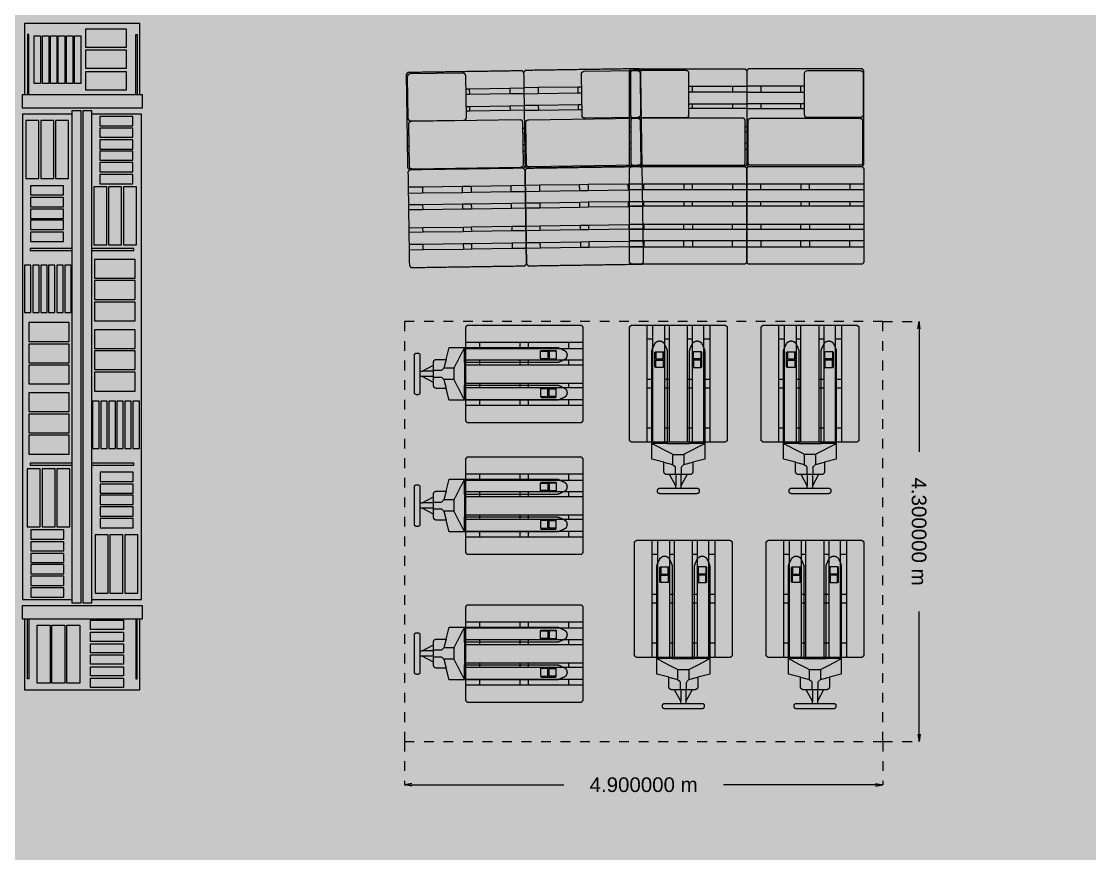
# Model space of a CAD drawing. Header units: metres. Extents: x -17 to 580, y -130 to 19.
# Drawn here: x 86.06 to 97.01, y -48.22 to -39.7 of the extents above; entities that cross this region are included whole.
import ezdxf

# ---------------------------------------------------------------- set-up
doc = ezdxf.new("R2010")
doc.units = ezdxf.units.M
for name, pattern in [('Dash Line', [0.0009525, 0.000635, -0.0003175]), ('Default Dimension_ExtLine', [0.0025, 0, -0.0025]), ('Style Black Lines_4', [0]), ('Style Border  Fill_1', [0]), ('Style Grey Lines_2', [0])]:
    doc.linetypes.add(name, pattern=pattern)
for name, color, linetype, true_color in [('Annotations', 7, 'Continuous', 0x7a8bf7), ('Furniture', 7, 'Continuous', 0x7a8bf7), ('Imported blocks', 7, 'Continuous', 0x7a8bf7), ('Zones', 7, 'Continuous', 0x7a8bf7)]:
    doc.layers.add(name, color=color, linetype=linetype, true_color=true_color)
doc.styles.add('Default Dimension', font='', dxfattribs={"height": 0.15})
doc.styles.get('Default Dimension').set_extended_font_data('arial')
doc.dimstyles.new('Default Dimension', dxfattribs={"dimtxt": 0.15, "dimasz": 0.075, "dimexe": 0, "dimexo": 0, "dimgap": 0.125, "dimtad": 0, "dimtih": 1, "dimtoh": 1, "dimdec": 6, "dimrnd": 1e-06, "dimzin": 0, "dimdsep": 46, "dimtxsty": 'Default Dimension', "dimblk": 'OPEN', "dimcen": 0.09, "dimadec": 0, "dimazin": 0, "dimtfac": 1, "dimtdec": 4, "dimtix": 1, "dimtofl": 0, "dimtmove": 2, "dimatfit": 3, "dimfxl": 1, "dimtolj": 1, "dimtzin": 0, "dimlwd": 5, "dimlwe": 5, "dimarcsym": 0})

# ---------------------------------------------------------------- blocks, each defined once
blk = doc.blocks.new('Pallets with goods')
at = {"layer": 'Imported blocks', "transparency": 33554483}
h = blk.add_hatch(color=256, dxfattribs=at)
edge = h.paths.add_edge_path(flags=0)
edge.add_spline(control_points=[(0.07, 0.191), (0.07, 0.67), (0.07, 1.149)], knot_values=[0, 0, 0, 1, 1, 1], degree=2, periodic=0)
edge.add_spline(control_points=[(0.07, 1.149), (0.078, 1.16), (0.087, 1.17)], knot_values=[0, 0, 0, 1, 1, 1], degree=2, periodic=0)
edge.add_spline(control_points=[(0.087, 1.17), (0.67, 1.17), (1.253, 1.17)], knot_values=[0, 0, 0, 1, 1, 1], degree=2, periodic=0)
edge.add_spline(control_points=[(1.253, 1.17), (1.262, 1.16), (1.27, 1.149)], knot_values=[0, 0, 0, 1, 1, 1], degree=2, periodic=0)
edge.add_spline(control_points=[(1.27, 1.149), (1.27, 0.67), (1.27, 0.191)], knot_values=[0, 0, 0, 1, 1, 1], degree=2, periodic=0)
edge.add_spline(control_points=[(1.27, 0.191), (1.262, 0.18), (1.253, 0.17)], knot_values=[0, 0, 0, 1, 1, 1], degree=2, periodic=0)
edge.add_spline(control_points=[(1.253, 0.17), (0.67, 0.17), (0.087, 0.17)], knot_values=[0, 0, 0, 1, 1, 1], degree=2, periodic=0)
edge.add_spline(control_points=[(0.087, 0.17), (0.078, 0.18), (0.07, 0.191)], knot_values=[0, 0, 0, 1, 1, 1], degree=2, periodic=0)
for points in [[(0.714, 0.932), (0.714, 0.992), (1.125, 0.992), (1.125, 0.932), (0.714, 0.932)], [(0.714, 0.811), (1.125, 0.811), (1.125, 0.763), (0.714, 0.763), (0.714, 0.811)]]:
    blk.add_hatch(color=256, dxfattribs=at).paths.add_polyline_path(points, flags=0)
at = {"layer": 'Imported blocks', "linetype": 'Style Black Lines_4'}
for points in [[(0.108, 1.153, 0.414214), (0.078, 1.123)], [(0.678, 1.123, 0.414214), (0.648, 1.153)], [(0.078, 0.701, 0.414214), (0.108, 0.671)], [(0.648, 0.671, 0.414214), (0.678, 0.701)]]:
    blk.add_lwpolyline(points, format="xyb", dxfattribs=at)
for points in [[(0.078, 1.123), (0.078, 0.701)], [(0.648, 1.153), (0.108, 1.153)], [(0.678, 0.701), (0.678, 1.123)], [(0.07, 0.992), (0.078, 0.992)], [(0.678, 0.992), (0.714, 0.992)], [(1.125, 0.992), (1.27, 0.992)], [(0.078, 0.932), (0.07, 0.932)], [(0.714, 0.932), (0.678, 0.932)], [(1.27, 0.932), (1.125, 0.932)], [(0.07, 0.811), (0.078, 0.811)], [(0.678, 0.811), (0.714, 0.811)], [(1.125, 0.811), (1.27, 0.811)], [(0.078, 0.763), (0.07, 0.763)], [(0.108, 0.671), (0.648, 0.671)], [(1.225, 0.664), (0.113, 0.664)], [(0.714, 0.763), (0.678, 0.763)], [(1.27, 0.763), (1.125, 0.763)], [(0.083, 0.577), (0.07, 0.577)], [(0.083, 0.634), (0.083, 0.212)], [(1.255, 0.212), (1.255, 0.634)], [(1.27, 0.577), (1.255, 0.577)], [(0.07, 0.529), (0.083, 0.529)], [(1.255, 0.529), (1.27, 0.529)], [(0.083, 0.408), (0.07, 0.408)], [(0.07, 0.348), (0.083, 0.348)], [(1.27, 0.408), (1.255, 0.408)], [(1.255, 0.348), (1.27, 0.348)], [(0.113, 0.182), (1.225, 0.182)]]:
    blk.add_lwpolyline(points, dxfattribs=at)
at = {"layer": 'Imported blocks', "linetype": 'Style Border  Fill_1'}
for points in [[(0.714, 0.932), (0.714, 0.992), (1.125, 0.992), (1.125, 0.932), (0.714, 0.932)], [(0.714, 0.811), (1.125, 0.811), (1.125, 0.763), (0.714, 0.763), (0.714, 0.811)]]:
    blk.add_lwpolyline(points, close=True, dxfattribs=at)
at = {"layer": 'Imported blocks'}
for points in [[(0.07, 1.149), (0.078, 1.16), (0.087, 1.17)], [(0.07, 0.191), (0.07, 0.67), (0.07, 1.149)], [(0.087, 1.17), (0.67, 1.17), (1.253, 1.17)], [(1.253, 1.17), (1.262, 1.16), (1.27, 1.149)], [(1.27, 1.149), (1.27, 0.67), (1.27, 0.191)], [(0.113, 0.664), (0.083, 0.664), (0.083, 0.634)], [(1.255, 0.634), (1.255, 0.664), (1.225, 0.664)], [(0.087, 0.17), (0.078, 0.18), (0.07, 0.191)], [(0.083, 0.212), (0.083, 0.182), (0.113, 0.182)], [(1.253, 0.17), (0.67, 0.17), (0.087, 0.17)], [(1.225, 0.182), (1.255, 0.182), (1.255, 0.212)], [(1.27, 0.191), (1.262, 0.18), (1.253, 0.17)]]:
    blk.add_open_spline(points, degree=2, dxfattribs=at)
blk = doc.blocks.new('Hydraulic pallet truck')
at = {"layer": 'Imported blocks', "transparency": 33554483}
h = blk.add_hatch(color=256, dxfattribs=at)
edge = h.paths.add_edge_path(flags=0)
edge.add_line((0.384, 0.867), (1.332, 0.867))
edge.add_line((1.332, 0.867), (1.332, 1.098))
edge.add_line((1.332, 1.098), (0.384, 1.098))
edge.add_spline(control_points=[(0.384, 1.098), (0.375, 1.098), (0.366, 1.101)], knot_values=[0, 0, 0, 1, 1, 1], degree=2, periodic=0)
edge.add_spline(control_points=[(0.366, 1.101), (0.339, 1.114), (0.312, 1.126)], knot_values=[0, 0, 0, 1, 1, 1], degree=2, periodic=0)
edge.add_spline(control_points=[(0.312, 1.126), (0.3, 1.131), (0.293, 1.142)], knot_values=[0, 0, 0, 1, 1, 1], degree=2, periodic=0)
edge.add_spline(control_points=[(0.293, 1.142), (0.272, 1.175), (0.293, 1.208)], knot_values=[0, 0, 0, 1, 1, 1], degree=2, periodic=0)
edge.add_spline(control_points=[(0.293, 1.208), (0.3, 1.219), (0.312, 1.224)], knot_values=[0, 0, 0, 1, 1, 1], degree=2, periodic=0)
edge.add_spline(control_points=[(0.312, 1.224), (0.339, 1.236), (0.366, 1.248)], knot_values=[0, 0, 0, 1, 1, 1], degree=2, periodic=0)
edge.add_spline(control_points=[(0.366, 1.248), (0.375, 1.252), (0.384, 1.252)], knot_values=[0, 0, 0, 1, 1, 1], degree=2, periodic=0)
edge.add_line((0.384, 1.252), (1.491, 1.252))
edge.add_line((1.491, 1.252), (1.522, 1.131))
edge.add_line((1.522, 1.131), (1.614, 1.131))
edge.add_spline(control_points=[(1.614, 1.131), (1.651, 1.131), (1.651, 1.094)], knot_values=[0, 0, 0, 1, 1, 1], degree=2, periodic=0)
edge.add_line((1.651, 1.094), (1.651, 1.071))
edge.add_line((1.651, 1.071), (1.767, 1.009))
edge.add_line((1.767, 1.009), (1.79, 1.009))
edge.add_line((1.79, 1.009), (1.79, 1.171))
edge.add_spline(control_points=[(1.79, 1.171), (1.79, 1.196), (1.815, 1.196)], knot_values=[0, 0, 0, 1, 1, 1], degree=2, periodic=0)
edge.add_spline(control_points=[(1.815, 1.196), (1.846, 1.196), (1.846, 1.171)], knot_values=[0, 0, 0, 1, 1, 1], degree=2, periodic=0)
edge.add_spline(control_points=[(1.846, 1.171), (1.846, 0.982), (1.846, 0.794)], knot_values=[0, 0, 0, 1, 1, 1], degree=2, periodic=0)
edge.add_spline(control_points=[(1.846, 0.794), (1.846, 0.769), (1.82, 0.769)], knot_values=[0, 0, 0, 1, 1, 1], degree=2, periodic=0)
edge.add_spline(control_points=[(1.82, 0.769), (1.818, 0.769), (1.815, 0.769)], knot_values=[0, 0, 0, 1, 1, 1], degree=2, periodic=0)
edge.add_spline(control_points=[(1.815, 0.769), (1.79, 0.769), (1.79, 0.794)], knot_values=[0, 0, 0, 1, 1, 1], degree=2, periodic=0)
edge.add_line((1.79, 0.794), (1.79, 0.955))
edge.add_line((1.79, 0.955), (1.767, 0.955))
edge.add_line((1.767, 0.955), (1.651, 0.893))
edge.add_line((1.651, 0.893), (1.651, 0.87))
edge.add_spline(control_points=[(1.651, 0.87), (1.651, 0.834), (1.614, 0.834)], knot_values=[0, 0, 0, 1, 1, 1], degree=2, periodic=0)
edge.add_line((1.614, 0.834), (1.522, 0.834))
edge.add_line((1.522, 0.834), (1.491, 0.712))
edge.add_line((1.491, 0.712), (0.384, 0.712))
edge.add_spline(control_points=[(0.384, 0.712), (0.375, 0.712), (0.366, 0.716)], knot_values=[0, 0, 0, 1, 1, 1], degree=2, periodic=0)
edge.add_spline(control_points=[(0.366, 0.716), (0.339, 0.728), (0.312, 0.741)], knot_values=[0, 0, 0, 1, 1, 1], degree=2, periodic=0)
edge.add_spline(control_points=[(0.312, 0.741), (0.3, 0.746), (0.293, 0.757)], knot_values=[0, 0, 0, 1, 1, 1], degree=2, periodic=0)
edge.add_spline(control_points=[(0.293, 0.757), (0.272, 0.79), (0.293, 0.823)], knot_values=[0, 0, 0, 1, 1, 1], degree=2, periodic=0)
edge.add_spline(control_points=[(0.293, 0.823), (0.3, 0.833), (0.312, 0.839)], knot_values=[0, 0, 0, 1, 1, 1], degree=2, periodic=0)
edge.add_spline(control_points=[(0.312, 0.839), (0.339, 0.851), (0.366, 0.863)], knot_values=[0, 0, 0, 1, 1, 1], degree=2, periodic=0)
edge.add_spline(control_points=[(0.366, 0.863), (0.375, 0.867), (0.384, 0.867)], knot_values=[0, 0, 0, 1, 1, 1], degree=2, periodic=0)
h = blk.add_hatch(color=256, dxfattribs=at)
edge = h.paths.add_edge_path(flags=0)
edge.add_spline(control_points=[(1.815, 1.196), (1.818, 1.196), (1.82, 1.196)], knot_values=[0, 0, 0, 1, 1, 1], degree=2, periodic=0)
edge.add_line((1.82, 1.196), (1.815, 1.196))
at = {"layer": 'Imported blocks', "linetype": 'Style Grey Lines_2'}
for points in [[(0.12, 1.305), (1.32, 1.305)], [(1.32, 1.245), (0.12, 1.245)], [(0.265, 1.305), (0.265, 1.245)], [(0.676, 1.305), (0.676, 1.245)], [(0.764, 1.305), (0.764, 1.245)], [(1.175, 1.305), (1.175, 1.245)], [(0.12, 1.124), (1.32, 1.124)], [(0.265, 1.124), (0.265, 1.076)], [(0.676, 1.124), (0.676, 1.076)], [(0.764, 1.124), (0.764, 1.076)], [(1.175, 1.124), (1.175, 1.076)], [(1.32, 1.076), (0.12, 1.076)], [(1.32, 0.89), (0.12, 0.89)], [(0.265, 0.89), (0.265, 0.842)], [(0.676, 0.89), (0.676, 0.842)], [(0.764, 0.89), (0.764, 0.842)], [(1.175, 0.89), (1.175, 0.842)], [(0.12, 0.842), (1.32, 0.842)], [(1.32, 0.721), (0.12, 0.721)], [(0.12, 0.661), (1.32, 0.661)], [(0.265, 0.721), (0.265, 0.661)], [(0.676, 0.721), (0.676, 0.661)], [(0.764, 0.721), (0.764, 0.661)], [(1.175, 0.721), (1.175, 0.661)]]:
    blk.add_lwpolyline(points, dxfattribs=at)
at = {"layer": 'Imported blocks', "linetype": 'Style Border  Fill_1'}
for points in [[(0.384, 1.252), (1.491, 1.252), (1.522, 1.131), (1.614, 1.131)], [(0.384, 0.867), (1.332, 0.867), (1.332, 1.098), (0.384, 1.098)], [(1.651, 1.094), (1.651, 1.071), (1.767, 1.009), (1.79, 1.009), (1.79, 1.171)], [(1.79, 0.794), (1.79, 0.955), (1.767, 0.955), (1.651, 0.893), (1.651, 0.87)], [(1.614, 0.834), (1.522, 0.834), (1.491, 0.712), (0.384, 0.712)]]:
    blk.add_lwpolyline(points, dxfattribs=at)
at = {"layer": 'Imported blocks', "linetype": 'Style Black Lines_4'}
blk.add_lwpolyline([(0.393, 1.136, 0.414214), (0.402, 1.127), (0.544, 1.127, 0.414214), (0.553, 1.136), (0.553, 1.214, 0.414214), (0.544, 1.223), (0.402, 1.223, 0.414214), (0.393, 1.214), (0.393, 1.136)], format="xyb", close=True, dxfattribs=at)
for points in [[(0.418, 1.223), (0.418, 1.214)], [(0.439, 1.223), (0.439, 1.214)], [(0.507, 1.223), (0.507, 1.214)], [(0.527, 1.223), (0.527, 1.214)], [(0.418, 1.136), (0.418, 1.127)], [(0.439, 1.136), (0.439, 1.127)], [(0.507, 1.136), (0.507, 1.127)], [(0.527, 1.136), (0.527, 1.127)], [(1.564, 1.02), (1.546, 1.04), (1.522, 1.131)], [(1.443, 1.04), (1.546, 1.04)], [(1.651, 1.015), (1.575, 1.015)], [(1.651, 1.009), (1.767, 1.009)], [(1.443, 0.924), (1.546, 0.924)], [(1.522, 0.834), (1.546, 0.924), (1.564, 0.945)], [(1.575, 0.949), (1.651, 0.949)], [(1.651, 0.955), (1.767, 0.955)], [(0.393, 0.751), (0.393, 0.828)], [(0.402, 0.837), (0.544, 0.837)], [(0.418, 0.828), (0.418, 0.837)], [(0.439, 0.828), (0.439, 0.837)], [(0.507, 0.828), (0.507, 0.837)], [(0.527, 0.828), (0.527, 0.837)], [(0.553, 0.828), (0.553, 0.751)], [(0.544, 0.742), (0.402, 0.742)], [(0.418, 0.742), (0.418, 0.751)], [(0.439, 0.742), (0.439, 0.751)], [(0.507, 0.742), (0.507, 0.751)], [(0.527, 0.742), (0.527, 0.751)]]:
    blk.add_lwpolyline(points, dxfattribs=at)
for points in [[(1.575, 1.015, -0.209571), (1.564, 1.02)], [(1.564, 0.945, -0.209571), (1.575, 0.949)], [(0.393, 0.828, -0.414214), (0.402, 0.837)], [(0.544, 0.837, -0.414214), (0.553, 0.828)], [(0.402, 0.742, -0.414214), (0.393, 0.751)], [(0.553, 0.751, -0.414214), (0.544, 0.742)]]:
    blk.add_lwpolyline(points, format="xyb", dxfattribs=at)
at = {"layer": 'Imported blocks'}
for points in [[(0.12, 1.462), (0.128, 1.473), (0.137, 1.483)], [(0.12, 0.503), (0.12, 0.983), (0.12, 1.462)], [(0.137, 1.483), (0.72, 1.483), (1.303, 1.483)], [(1.303, 1.483), (1.312, 1.473), (1.32, 1.462)], [(1.32, 1.462), (1.32, 0.983), (1.32, 0.503)], [(0.293, 1.142), (0.272, 1.175), (0.293, 1.208)], [(0.293, 1.208), (0.3, 1.219), (0.312, 1.224)], [(0.312, 1.224), (0.339, 1.236), (0.366, 1.248)], [(0.366, 1.248), (0.375, 1.252), (0.384, 1.252)], [(0.393, 1.214), (0.43, 1.214), (0.466, 1.214)], [(0.466, 1.214), (0.467, 1.214), (0.467, 1.212)], [(0.467, 1.212), (0.467, 1.175), (0.467, 1.138)], [(0.48, 1.214), (0.479, 1.214), (0.479, 1.212)], [(0.479, 1.212), (0.479, 1.175), (0.479, 1.138)], [(0.553, 1.214), (0.516, 1.214), (0.48, 1.214)], [(1.443, 1.04), (1.387, 1.146), (1.332, 1.252)], [(1.332, 1.252), (1.332, 1.175), (1.332, 1.098)], [(0.312, 1.126), (0.3, 1.131), (0.293, 1.142)], [(0.366, 1.101), (0.339, 1.114), (0.312, 1.126)], [(0.384, 1.098), (0.375, 1.098), (0.366, 1.101)], [(0.466, 1.136), (0.43, 1.136), (0.393, 1.136)], [(0.467, 1.138), (0.467, 1.136), (0.466, 1.136)], [(0.479, 1.138), (0.479, 1.136), (0.48, 1.136)], [(0.48, 1.136), (0.516, 1.136), (0.553, 1.136)], [(1.614, 1.131), (1.651, 1.131), (1.651, 1.094)], [(1.79, 1.171), (1.79, 1.196), (1.815, 1.196)], [(1.815, 1.196), (1.818, 1.196), (1.82, 1.196)], [(1.815, 1.196), (1.846, 1.196), (1.846, 1.171)], [(1.846, 1.171), (1.846, 0.982), (1.846, 0.794)], [(1.443, 0.924), (1.443, 0.982), (1.443, 1.04)], [(1.651, 1.071), (1.651, 0.982), (1.651, 0.893)], [(1.79, 0.955), (1.79, 0.982), (1.79, 1.009)], [(1.332, 0.712), (1.387, 0.818), (1.443, 0.924)], [(0.293, 0.757), (0.272, 0.79), (0.293, 0.823)], [(0.293, 0.823), (0.3, 0.833), (0.312, 0.839)], [(0.312, 0.839), (0.339, 0.851), (0.366, 0.863)], [(0.366, 0.863), (0.375, 0.867), (0.384, 0.867)], [(0.466, 0.828), (0.43, 0.828), (0.393, 0.828)], [(0.467, 0.827), (0.467, 0.828), (0.466, 0.828)], [(0.467, 0.753), (0.467, 0.79), (0.467, 0.827)], [(0.479, 0.827), (0.479, 0.828), (0.48, 0.828)], [(0.479, 0.753), (0.479, 0.79), (0.479, 0.827)], [(0.48, 0.828), (0.516, 0.828), (0.553, 0.828)], [(1.332, 0.867), (1.332, 0.79), (1.332, 0.712)], [(1.651, 0.87), (1.651, 0.834), (1.614, 0.834)], [(1.815, 0.769), (1.79, 0.769), (1.79, 0.794)], [(1.82, 0.769), (1.818, 0.769), (1.815, 0.769)], [(1.846, 0.794), (1.846, 0.769), (1.82, 0.769)], [(0.312, 0.741), (0.3, 0.746), (0.293, 0.757)], [(0.366, 0.716), (0.339, 0.728), (0.312, 0.741)], [(0.384, 0.712), (0.375, 0.712), (0.366, 0.716)], [(0.393, 0.751), (0.43, 0.751), (0.466, 0.751)], [(0.466, 0.751), (0.467, 0.751), (0.467, 0.753)], [(0.48, 0.751), (0.479, 0.751), (0.479, 0.753)], [(0.553, 0.751), (0.516, 0.751), (0.48, 0.751)], [(0.137, 0.483), (0.128, 0.493), (0.12, 0.503)], [(1.303, 0.483), (0.72, 0.483), (0.137, 0.483)], [(1.32, 0.503), (1.312, 0.493), (1.303, 0.483)]]:
    blk.add_open_spline(points, degree=2, dxfattribs=at)
blk = doc.blocks.new('Pallets')
at = {"layer": 'Imported blocks', "transparency": 33554483}
h = blk.add_hatch(color=256, dxfattribs=at)
edge = h.paths.add_edge_path(flags=0)
edge.add_spline(control_points=[(0.07, 0.191), (0.07, 0.67), (0.07, 1.149)], knot_values=[0, 0, 0, 1, 1, 1], degree=2, periodic=0)
edge.add_spline(control_points=[(0.07, 1.149), (0.078, 1.16), (0.087, 1.17)], knot_values=[0, 0, 0, 1, 1, 1], degree=2, periodic=0)
edge.add_spline(control_points=[(0.087, 1.17), (0.67, 1.17), (1.253, 1.17)], knot_values=[0, 0, 0, 1, 1, 1], degree=2, periodic=0)
edge.add_spline(control_points=[(1.253, 1.17), (1.262, 1.16), (1.27, 1.149)], knot_values=[0, 0, 0, 1, 1, 1], degree=2, periodic=0)
edge.add_spline(control_points=[(1.27, 1.149), (1.27, 0.67), (1.27, 0.191)], knot_values=[0, 0, 0, 1, 1, 1], degree=2, periodic=0)
edge.add_spline(control_points=[(1.27, 0.191), (1.262, 0.18), (1.253, 0.17)], knot_values=[0, 0, 0, 1, 1, 1], degree=2, periodic=0)
edge.add_spline(control_points=[(1.253, 0.17), (0.67, 0.17), (0.087, 0.17)], knot_values=[0, 0, 0, 1, 1, 1], degree=2, periodic=0)
edge.add_spline(control_points=[(0.087, 0.17), (0.078, 0.18), (0.07, 0.191)], knot_values=[0, 0, 0, 1, 1, 1], degree=2, periodic=0)
for points in [[(0.626, 0.932), (0.215, 0.932), (0.215, 0.992), (0.626, 0.992), (0.626, 0.932)], [(0.714, 0.932), (0.714, 0.992), (1.125, 0.992), (1.125, 0.932), (0.714, 0.932)], [(0.215, 0.763), (0.215, 0.811), (0.626, 0.811), (0.626, 0.763), (0.215, 0.763)], [(0.714, 0.811), (1.125, 0.811), (1.125, 0.763), (0.714, 0.763), (0.714, 0.811)], [(0.215, 0.529), (0.626, 0.529), (0.626, 0.577), (0.215, 0.577), (0.215, 0.529)], [(0.714, 0.529), (1.125, 0.529), (1.125, 0.577), (0.714, 0.577), (0.714, 0.529)], [(0.626, 0.408), (0.215, 0.408), (0.215, 0.348), (0.626, 0.348), (0.626, 0.408)], [(1.125, 0.408), (0.714, 0.408), (0.714, 0.348), (1.125, 0.348), (1.125, 0.408)]]:
    blk.add_hatch(color=256, dxfattribs=at).paths.add_polyline_path(points, flags=0)
at = {"layer": 'Imported blocks', "linetype": 'Style Black Lines_4'}
for points in [[(0.07, 0.992), (0.215, 0.992)], [(0.626, 0.992), (0.714, 0.992)], [(1.125, 0.992), (1.27, 0.992)], [(0.215, 0.932), (0.07, 0.932)], [(0.714, 0.932), (0.626, 0.932)], [(1.27, 0.932), (1.125, 0.932)], [(0.07, 0.811), (0.215, 0.811)], [(0.626, 0.811), (0.714, 0.811)], [(1.125, 0.811), (1.27, 0.811)], [(0.215, 0.763), (0.07, 0.763)], [(0.714, 0.763), (0.626, 0.763)], [(1.27, 0.763), (1.125, 0.763)], [(0.215, 0.577), (0.07, 0.577)], [(0.714, 0.577), (0.626, 0.577)], [(1.27, 0.577), (1.125, 0.577)], [(0.07, 0.529), (0.215, 0.529)], [(0.626, 0.529), (0.714, 0.529)], [(1.125, 0.529), (1.27, 0.529)], [(0.215, 0.408), (0.07, 0.408)], [(0.07, 0.348), (0.215, 0.348)], [(0.714, 0.408), (0.626, 0.408)], [(0.626, 0.348), (0.714, 0.348)], [(1.27, 0.408), (1.125, 0.408)], [(1.125, 0.348), (1.27, 0.348)]]:
    blk.add_lwpolyline(points, dxfattribs=at)
at = {"layer": 'Imported blocks', "linetype": 'Style Border  Fill_1'}
for points in [[(0.626, 0.932), (0.215, 0.932), (0.215, 0.992), (0.626, 0.992), (0.626, 0.932)], [(0.714, 0.932), (0.714, 0.992), (1.125, 0.992), (1.125, 0.932), (0.714, 0.932)], [(0.215, 0.763), (0.215, 0.811), (0.626, 0.811), (0.626, 0.763), (0.215, 0.763)], [(0.714, 0.811), (1.125, 0.811), (1.125, 0.763), (0.714, 0.763), (0.714, 0.811)], [(0.215, 0.529), (0.626, 0.529), (0.626, 0.577), (0.215, 0.577), (0.215, 0.529)], [(0.714, 0.529), (1.125, 0.529), (1.125, 0.577), (0.714, 0.577), (0.714, 0.529)], [(0.626, 0.408), (0.215, 0.408), (0.215, 0.348), (0.626, 0.348), (0.626, 0.408)], [(1.125, 0.408), (0.714, 0.408), (0.714, 0.348), (1.125, 0.348), (1.125, 0.408)]]:
    blk.add_lwpolyline(points, close=True, dxfattribs=at)
at = {"layer": 'Imported blocks'}
for points in [[(0.07, 1.149), (0.078, 1.16), (0.087, 1.17)], [(0.07, 0.191), (0.07, 0.67), (0.07, 1.149)], [(0.087, 1.17), (0.67, 1.17), (1.253, 1.17)], [(1.253, 1.17), (1.262, 1.16), (1.27, 1.149)], [(1.27, 1.149), (1.27, 0.67), (1.27, 0.191)], [(0.087, 0.17), (0.078, 0.18), (0.07, 0.191)], [(1.253, 0.17), (0.67, 0.17), (0.087, 0.17)], [(1.27, 0.191), (1.262, 0.18), (1.253, 0.17)]]:
    blk.add_open_spline(points, degree=2, dxfattribs=at)
blk = doc.blocks.new('_Open')
at = {"color": 0, "linetype": 'ByBlock', "lineweight": -2}
for p, q in [((-1, 0.166667), (0, 0)), ((-1, -0.166667), (0, 0)), ((0, 0), (-1, 0))]:
    blk.add_line(p, q, dxfattribs=at)
blk = doc.blocks.new('*D171')
at = {"layer": 'Annotations', "color": 0, "linetype": 'Default Dimension_ExtLine', "lineweight": 5}
for p, q in [((94.889, -42.776), (95.26, -42.776)), ((94.889, -47.076), (95.26, -47.076))]:
    blk.add_line(p, q, dxfattribs=at)
at = {"layer": 'Annotations', "color": 0, "lineweight": 5}
for p, q in [((95.26, -42.851), (95.26, -44.108)), ((95.26, -47.001), (95.26, -45.743))]:
    blk.add_line(p, q, dxfattribs=at)
at = {"layer": 'Defpoints', "color": 0}
for p in [(94.889, -42.776), (94.889, -47.076), (95.26, -47.076)]:
    blk.add_point(p, dxfattribs=at)
at = {"layer": 'Annotations', "color": 0, "lineweight": 5, "xscale": 0.075, "yscale": 0.075, "zscale": 0.075}
for p, rotation in [((95.26, -42.776), 90), ((95.26, -47.076), 270)]:
    blk.add_blockref('_Open', p, dxfattribs=dict(at, rotation=rotation))
at = {"layer": 'Annotations', "color": 0, "insert": (95.26, -44.926), "char_height": 0.15, "attachment_point": 5, "rotation": 270, "style": 'Default Dimension'}
blk.add_mtext('\\A1;4.300000 m', dxfattribs=at)
blk = doc.blocks.new('Retail shelving double M')
at = {"layer": 'Imported blocks', "transparency": 33554483}
for points in [[(0.6273, 3.0856), (0.12, 3.0856), (0.12, 1.9036), (0.6273, 1.9036), (0.6273, 1.8792), (0.72, 1.8792), (0.72, 3.11), (0.6273, 3.11), (0.6273, 3.0856)], [(4.2231, 2.6004), (4.2231, 3.1077), (0.7658, 3.1077), (0.7658, 2.6004), (0.7414, 2.6004), (0.7414, 2.5077), (4.2475, 2.5077), (4.2475, 2.6004), (4.2231, 2.6004)], [(4.3619, 1.9036), (4.8692, 1.9036), (4.8692, 3.0856), (4.3619, 3.0856), (4.3619, 3.11), (4.2692, 3.11), (4.2692, 1.8792), (4.3619, 1.8792), (4.3619, 1.9036)], [(0.7658, 2.3965), (0.7658, 1.8892), (4.2231, 1.8892), (4.2231, 2.3965), (4.2475, 2.3965), (4.2475, 2.4892), (0.7414, 2.4892), (0.7414, 2.3965), (0.7658, 2.3965)]]:
    blk.add_hatch(color=256, dxfattribs=at).paths.add_polyline_path(points, flags=0)
at = {"layer": 'Imported blocks', "linetype": 'Style Border  Fill_1'}
for points in [[(0.6273, 3.0856), (0.12, 3.0856), (0.12, 1.9036), (0.6273, 1.9036), (0.6273, 1.8792), (0.72, 1.8792), (0.72, 3.11), (0.6273, 3.11), (0.6273, 3.0856)], [(4.2231, 2.6004), (4.2231, 3.1077), (0.7658, 3.1077), (0.7658, 2.6004), (0.7414, 2.6004), (0.7414, 2.5077), (4.2475, 2.5077), (4.2475, 2.6004), (4.2231, 2.6004)], [(4.3619, 1.9036), (4.8692, 1.9036), (4.8692, 3.0856), (4.3619, 3.0856), (4.3619, 3.11), (4.2692, 3.11), (4.2692, 1.8792), (4.3619, 1.8792), (4.3619, 1.9036)], [(0.7658, 2.3965), (0.7658, 1.8892), (4.2231, 1.8892), (4.2231, 2.3965), (4.2475, 2.3965), (4.2475, 2.4892), (0.7414, 2.4892), (0.7414, 2.3965), (0.7658, 2.3965)]]:
    blk.add_lwpolyline(points, close=True, dxfattribs=at)
at = {"layer": 'Imported blocks', "linetype": 'Style Black Lines_4'}
for points in [[(0.6273, 3.0428), (0.199, 3.0428), (0.199, 3.0561), (0.6273, 3.0561)], [(0.6273, 3.0856), (0.6273, 1.9036)], [(4.3619, 1.9036), (4.3619, 3.0856)], [(4.3619, 3.0428), (4.7902, 3.0428), (4.7902, 3.0561), (4.3619, 3.0561)], [(1.736, 2.6004), (1.736, 3.0287), (1.7219, 3.0287), (1.7219, 2.6004)], [(3.267, 2.6004), (3.267, 3.0287), (3.2528, 3.0287), (3.2528, 2.6004)], [(4.2231, 2.6004), (0.7658, 2.6004)], [(0.7658, 2.3965), (4.2231, 2.3965)], [(1.7219, 2.3965), (1.7219, 1.9682), (1.736, 1.9682), (1.736, 2.3965)], [(3.2528, 2.3965), (3.2528, 1.9682), (3.267, 1.9682), (3.267, 2.3965)], [(0.6273, 1.9464), (0.199, 1.9464), (0.199, 1.9331), (0.6273, 1.9331)], [(4.3619, 1.9464), (4.7902, 1.9464), (4.7902, 1.9331), (4.3619, 1.9331)]]:
    blk.add_lwpolyline(points, dxfattribs=at)
at = {"layer": 'Imported blocks', "linetype": 'Style Grey Lines_2'}
for points in [[(1.6967, 3.0582), (1.2825, 3.0582), (1.2825, 2.9246), (1.6967, 2.9246), (1.6967, 3.0582)], [(3.1487, 3.0871), (2.8111, 3.0871), (2.8111, 3.0214), (3.1487, 3.0214), (3.1487, 3.0871)], [(4.1784, 3.0726), (3.7641, 3.0726), (3.7641, 2.939), (4.1784, 2.939), (4.1784, 3.0726)], [(0.8478, 2.6827), (0.8478, 3.0202), (0.7821, 3.0202), (0.7821, 2.6827), (0.8478, 2.6827)], [(0.9302, 2.6827), (0.9302, 3.0202), (0.8645, 3.0202), (0.8645, 2.6827), (0.9302, 2.6827)], [(1.0146, 2.6827), (1.0146, 3.0202), (0.9489, 3.0202), (0.9489, 2.6827), (1.0146, 2.6827)], [(1.0939, 2.6827), (1.0939, 3.0202), (1.0282, 3.0202), (1.0282, 2.6827), (1.0939, 2.6827)], [(1.1764, 2.6827), (1.1764, 3.0202), (1.1107, 3.0202), (1.1107, 2.6827), (1.1764, 2.6827)], [(1.2608, 2.6827), (1.2608, 3.0202), (1.1951, 3.0202), (1.1951, 2.6827), (1.2608, 2.6827)], [(1.9349, 2.6288), (1.9349, 3.043), (1.8013, 3.043), (1.8013, 2.6288), (1.9349, 2.6288)], [(2.0851, 2.6288), (2.0851, 3.043), (1.9516, 3.043), (1.9516, 2.6288), (2.0851, 2.6288)], [(2.2385, 2.6288), (2.2385, 3.043), (2.1049, 3.043), (2.1049, 2.6288), (2.2385, 2.6288)], [(2.4346, 2.6288), (2.4346, 3.043), (2.3011, 3.043), (2.3011, 2.6288), (2.4346, 2.6288)], [(2.5849, 2.6288), (2.5849, 3.043), (2.4513, 3.043), (2.4513, 2.6288), (2.5849, 2.6288)], [(2.7383, 2.6288), (2.7383, 3.043), (2.6047, 3.043), (2.6047, 2.6288), (2.7383, 2.6288)], [(3.1487, 3.0027), (2.8111, 3.0027), (2.8111, 2.937), (3.1487, 2.937), (3.1487, 3.0027)], [(3.3829, 2.6864), (3.3829, 3.0239), (3.3172, 3.0239), (3.3172, 2.6864), (3.3829, 2.6864)], [(3.4673, 2.6864), (3.4673, 3.0239), (3.4016, 3.0239), (3.4016, 2.6864), (3.4673, 2.6864)], [(3.5466, 2.6864), (3.5466, 3.0239), (3.4809, 3.0239), (3.4809, 2.6864), (3.5466, 2.6864)], [(3.6291, 2.6864), (3.6291, 3.0239), (3.5634, 3.0239), (3.5634, 2.6864), (3.6291, 2.6864)], [(3.7135, 2.6864), (3.7135, 3.0239), (3.6478, 3.0239), (3.6478, 2.6864), (3.7135, 2.6864)], [(4.4433, 2.9869), (4.7808, 2.9869), (4.7808, 2.9212), (4.4433, 2.9212), (4.4433, 2.9869)], [(0.5826, 2.8232), (0.1684, 2.8232), (0.1684, 2.9568), (0.5826, 2.9568), (0.5826, 2.8232)], [(1.6967, 2.9048), (1.2825, 2.9048), (1.2825, 2.7713), (1.6967, 2.7713), (1.6967, 2.9048)], [(3.1487, 2.9202), (2.8111, 2.9202), (2.8111, 2.8545), (3.1487, 2.8545), (3.1487, 2.9202)], [(4.1784, 2.9192), (3.7641, 2.9192), (3.7641, 2.7857), (4.1784, 2.7857), (4.1784, 2.9192)], [(4.4433, 2.9025), (4.7808, 2.9025), (4.7808, 2.8368), (4.4433, 2.8368), (4.4433, 2.9025)], [(3.1487, 2.8409), (2.8111, 2.8409), (2.8111, 2.7752), (3.1487, 2.7752), (3.1487, 2.8409)], [(4.4433, 2.82), (4.7808, 2.82), (4.7808, 2.7543), (4.4433, 2.7543), (4.4433, 2.82)], [(0.5826, 2.6729), (0.1684, 2.6729), (0.1684, 2.8065), (0.5826, 2.8065), (0.5826, 2.6729)], [(1.6967, 2.7546), (1.2825, 2.7546), (1.2825, 2.621), (1.6967, 2.621), (1.6967, 2.7546)], [(3.1487, 2.7565), (2.8111, 2.7565), (2.8111, 2.6908), (3.1487, 2.6908), (3.1487, 2.7565)], [(4.1784, 2.769), (3.7641, 2.769), (3.7641, 2.6354), (4.1784, 2.6354), (4.1784, 2.769)], [(3.1487, 2.6741), (2.8111, 2.6741), (2.8111, 2.6084), (3.1487, 2.6084), (3.1487, 2.6741)], [(4.4433, 2.7407), (4.7808, 2.7407), (4.7808, 2.675), (4.4433, 2.675), (4.4433, 2.7407)], [(0.5826, 2.5196), (0.1684, 2.5196), (0.1684, 2.6531), (0.5826, 2.6531), (0.5826, 2.5196)], [(4.4433, 2.6563), (4.7808, 2.6563), (4.7808, 2.5906), (4.4433, 2.5906), (4.4433, 2.6563)], [(4.4433, 2.5739), (4.7808, 2.5739), (4.7808, 2.5082), (4.4433, 2.5082), (4.4433, 2.5739)], [(4.3951, 2.0439), (4.3951, 2.4582), (4.5287, 2.4582), (4.5287, 2.0439), (4.3951, 2.0439)], [(4.5485, 2.0439), (4.5485, 2.4582), (4.6821, 2.4582), (4.6821, 2.0439), (4.5485, 2.0439)], [(4.6988, 2.0439), (4.6988, 2.4582), (4.8323, 2.4582), (4.8323, 2.0439), (4.6988, 2.0439)], [(0.2035, 2.4105), (0.2035, 2.073), (0.1378, 2.073), (0.1378, 2.4105), (0.2035, 2.4105)], [(0.286, 2.4105), (0.286, 2.073), (0.2203, 2.073), (0.2203, 2.4105), (0.286, 2.4105)], [(0.3703, 2.4105), (0.3703, 2.073), (0.3046, 2.073), (0.3046, 2.4105), (0.3703, 2.4105)], [(0.4497, 2.4105), (0.4497, 2.073), (0.384, 2.073), (0.384, 2.4105), (0.4497, 2.4105)], [(0.5322, 2.4105), (0.5322, 2.073), (0.4665, 2.073), (0.4665, 2.4105), (0.5322, 2.4105)], [(0.6165, 2.4105), (0.6165, 2.073), (0.5508, 2.073), (0.5508, 2.4105), (0.6165, 2.4105)], [(1.8402, 2.3228), (2.1777, 2.3228), (2.1777, 2.3885), (1.8402, 2.3885), (1.8402, 2.3228)], [(2.2506, 2.3681), (2.2506, 1.9539), (2.3841, 1.9539), (2.3841, 2.3681), (2.2506, 2.3681)], [(2.404, 2.3681), (2.404, 1.9539), (2.5375, 1.9539), (2.5375, 2.3681), (2.404, 2.3681)], [(2.5542, 2.3681), (2.5542, 1.9539), (2.6878, 1.9539), (2.6878, 2.3681), (2.5542, 2.3681)], [(2.7503, 2.3681), (2.7503, 1.9539), (2.8839, 1.9539), (2.8839, 2.3681), (2.7503, 2.3681)], [(2.9037, 2.3681), (2.9037, 1.9539), (3.0373, 1.9539), (3.0373, 2.3681), (2.9037, 2.3681)], [(3.054, 2.3681), (3.054, 1.9539), (3.1875, 1.9539), (3.1875, 2.3681), (3.054, 2.3681)], [(3.2921, 2.2423), (3.7063, 2.2423), (3.7063, 2.3759), (3.2921, 2.3759), (3.2921, 2.2423)], [(0.8105, 2.2279), (1.2247, 2.2279), (1.2247, 2.3615), (0.8105, 2.3615), (0.8105, 2.2279)], [(1.2754, 2.3105), (1.2754, 1.973), (1.3411, 1.973), (1.3411, 2.3105), (1.2754, 2.3105)], [(1.3598, 2.3105), (1.3598, 1.973), (1.4255, 1.973), (1.4255, 2.3105), (1.3598, 2.3105)], [(1.4422, 2.3105), (1.4422, 1.973), (1.5079, 1.973), (1.5079, 2.3105), (1.4422, 2.3105)], [(1.5216, 2.3105), (1.5216, 1.973), (1.5873, 1.973), (1.5873, 2.3105), (1.5216, 2.3105)], [(1.6059, 2.3105), (1.6059, 1.973), (1.6716, 1.973), (1.6716, 2.3105), (1.6059, 2.3105)], [(1.8402, 2.2404), (2.1777, 2.2404), (2.1777, 2.3061), (1.8402, 2.3061), (1.8402, 2.2404)], [(3.7281, 2.3142), (3.7281, 1.9767), (3.7938, 1.9767), (3.7938, 2.3142), (3.7281, 2.3142)], [(3.8125, 2.3142), (3.8125, 1.9767), (3.8782, 1.9767), (3.8782, 2.3142), (3.8125, 2.3142)], [(3.8949, 2.3142), (3.8949, 1.9767), (3.9606, 1.9767), (3.9606, 2.3142), (3.8949, 2.3142)], [(3.9743, 2.3142), (3.9743, 1.9767), (4.04, 1.9767), (4.04, 2.3142), (3.9743, 2.3142)], [(4.0586, 2.3142), (4.0586, 1.9767), (4.1243, 1.9767), (4.1243, 2.3142), (4.0586, 2.3142)], [(4.1411, 2.3142), (4.1411, 1.9767), (4.2068, 1.9767), (4.2068, 2.3142), (4.1411, 2.3142)], [(0.8105, 2.0777), (1.2247, 2.0777), (1.2247, 2.2112), (0.8105, 2.2112), (0.8105, 2.0777)], [(1.8402, 2.156), (2.1777, 2.156), (2.1777, 2.2217), (1.8402, 2.2217), (1.8402, 2.156)], [(3.2921, 2.0921), (3.7063, 2.0921), (3.7063, 2.2256), (3.2921, 2.2256), (3.2921, 2.0921)], [(1.8402, 2.0766), (2.1777, 2.0766), (2.1777, 2.1423), (1.8402, 2.1423), (1.8402, 2.0766)], [(0.8105, 1.9243), (1.2247, 1.9243), (1.2247, 2.0578), (0.8105, 2.0578), (0.8105, 1.9243)], [(1.8402, 1.9942), (2.1777, 1.9942), (2.1777, 2.0599), (1.8402, 2.0599), (1.8402, 1.9942)], [(3.2921, 1.9387), (3.7063, 1.9387), (3.7063, 2.0723), (3.2921, 2.0723), (3.2921, 1.9387)], [(1.8402, 1.9098), (2.1777, 1.9098), (2.1777, 1.9755), (1.8402, 1.9755), (1.8402, 1.9098)]]:
    blk.add_lwpolyline(points, close=True, dxfattribs=at)
blk = doc.blocks.new('*D198')
at = {"layer": 'Annotations', "color": 0, "linetype": 'Default Dimension_ExtLine', "lineweight": 5}
for p, q in [((89.989, -47.076), (89.989, -47.518)), ((94.889, -47.076), (94.889, -47.518))]:
    blk.add_line(p, q, dxfattribs=at)
at = {"layer": 'Annotations', "color": 0, "lineweight": 5}
for p, q in [((90.064, -47.518), (91.621, -47.518)), ((94.814, -47.518), (93.257, -47.518))]:
    blk.add_line(p, q, dxfattribs=at)
at = {"layer": 'Defpoints', "color": 0}
for p in [(89.989, -47.076), (94.889, -47.076), (94.889, -47.518)]:
    blk.add_point(p, dxfattribs=at)
at = {"layer": 'Annotations', "color": 0, "lineweight": 5, "xscale": 0.075, "yscale": 0.075, "zscale": 0.075, "rotation": 180}
blk.add_blockref('_Open', (89.989, -47.518), dxfattribs=at)
at = {"layer": 'Annotations', "color": 0, "lineweight": 5, "xscale": 0.075, "yscale": 0.075, "zscale": 0.075}
blk.add_blockref('_Open', (94.889, -47.518), dxfattribs=at)
at = {"layer": 'Annotations', "color": 0, "insert": (92.439, -47.518), "char_height": 0.15, "attachment_point": 5, "style": 'Default Dimension'}
blk.add_mtext('\\A1;4.900000 m', dxfattribs=at)

msp = doc.modelspace()

# ---------------------------------------------------------------- hatches: boundary and pattern name
at = {"layer": 'Zones', "transparency": 33554483}
msp.add_hatch(color=256, dxfattribs=at).paths.add_polyline_path([(79.0554885, -32.8236521), (79.0554885, -32.832611), (79.5538957, -32.832611), (79.5538957, -32.8236521), (99.4387779, -32.8236523), (99.4387779, -36.687078), (99.5137779, -36.687078), (99.5137779, -37.6869945), (99.4387779, -37.6869945), (99.4387779, -38.7092532), (99.5137779, -38.7092532), (99.5137779, -39.7091697), (99.4387779, -39.7091697), (99.4387779, -41.0223454), (99.5137779, -41.0223454), (99.5137779, -42.0222619), (99.4387779, -42.0222619), (99.4387779, -47.1368103), (100.5683151, -47.1368103), (100.5683151, -47.0618103), (102.1682934, -47.0618103), (102.1682934, -47.1368103), (105.1246091, -47.1368103), (105.0399472, -47.8226166), (105.2880638, -47.8532462), (105.0920367, -49.4411706), (104.8439202, -49.4105409), (104.164533, -54.9139407), (102.4943581, -54.9139407), (102.4943581, -55.1639407), (100.584146, -55.1639407), (100.584146, -54.9139407), (99.0495688, -54.9139407), (99.0495688, -52.330623), (97.6432475, -52.330623), (97.6432475, -52.580623), (93.4458824, -52.580623), (93.4458824, -52.330623), (91.1312676, -52.330623), (91.1312676, -52.580623), (86.9339025, -52.580623), (86.9339025, -52.330623), (84.6503006, -52.330623), (84.6503006, -52.580623), (80.4529354, -52.580623), (80.4529354, -52.330623), (78.1847839, -52.330623), (78.1847839, -52.580623), (73.9874188, -52.580623), (73.9874188, -52.330623), (66.5534728, -52.330623), (66.5534062, -50.5732081), (66.3034062, -50.5732176), (66.3034062, -44.8232176), (66.5538957, -44.8232176), (66.5538957, -44.3232176), (66.5534062, -32.5732176), (72.6675542, -32.5736359), (72.6675542, -32.7992579), (72.9041373, -32.7992579), (72.9041373, -32.8236521), (79.0554885, -32.8236521)], flags=0)

# ---------------------------------------------------------------- linework, layer by layer
at = {"layer": 'Annotations', "linetype": 'Dash Line'}
msp.add_lwpolyline([(94.8888984, -47.0755967), (94.8888984, -42.7755967), (89.9888984, -42.7755967), (89.9888984, -47.0755967), (94.8888984, -47.0755967)], close=True, dxfattribs=at)

# ---------------------------------------------------------------- block references
at = {"layer": 'Furniture'}
for name, p, xscale, rotation in [('Retail shelving double M', (89.182767, -46.7199672), 1.436483496069424, 90), ('Pallets with goods', (92.4965026, -41.3565017), -1, 0.8550169785943984), ('Pallets', (91.3115577, -42.3742972), -1, 0.8550169785943984), ('Pallets', (92.5114249, -42.3563915), -1, 0.8550169785943984)]:
    msp.add_blockref(name, p, dxfattribs=dict(at, xscale=xscale, rotation=rotation))
for name, p, rotation in [('Pallets with goods', (89.956785, -41.3944044), 0.8550169785944258), ('Hydraulic pallet truck', (91.9365812, -42.329285), 180), ('Hydraulic pallet truck', (91.8122202, -42.6921225), 270), ('Hydraulic pallet truck', (93.1608882, -42.6921217), 270), ('Hydraulic pallet truck', (91.936582, -43.677953), 180), ('Hydraulic pallet truck', (91.8635506, -44.8947303), 270), ('Hydraulic pallet truck', (93.2122186, -44.8947294), 270), ('Hydraulic pallet truck', (91.936582, -45.1919042), 180)]:
    msp.add_blockref(name, p, dxfattribs=dict(at, rotation=rotation))
for name, p in [('Pallets with goods', (92.2250563, -41.3585271)), ('Pallets', (92.2250563, -42.3585282)), ('Pallets', (93.4250572, -42.3585271))]:
    msp.add_blockref(name, p, dxfattribs=at)
at = {"layer": 'Furniture', "xscale": -0.9999999999999996}
msp.add_blockref('Pallets with goods', (94.7650568, -41.3585271), dxfattribs=at)

# ---------------------------------------------------------------- dimensions: what is measured, and where the dimension line sits
at = {"layer": 'Annotations'}
dim = msp.add_aligned_dim(p1=(94.8888984, -42.7755967), p2=(94.8888984, -47.0755967), distance=0.370973, dimstyle='Default Dimension', override={"dimpost": ' m'}, dxfattribs=at)
dim.commit()
dim.dimension.update_dxf_attribs({"geometry": '*D171', "text_midpoint": (95.2598714, -44.9255967), "text_rotation": -90})
dim = msp.add_aligned_dim(p1=(89.9888984, -47.0755967), p2=(94.8888984, -47.0755967), distance=-0.4425591, dimstyle='Default Dimension', override={"dimpost": ' m'}, dxfattribs=at)
dim.commit()
dim.dimension.update_dxf_attribs({"geometry": '*D198', "text_midpoint": (92.4388984, -47.5181558)})

doc.saveas('drawing.dxf')
